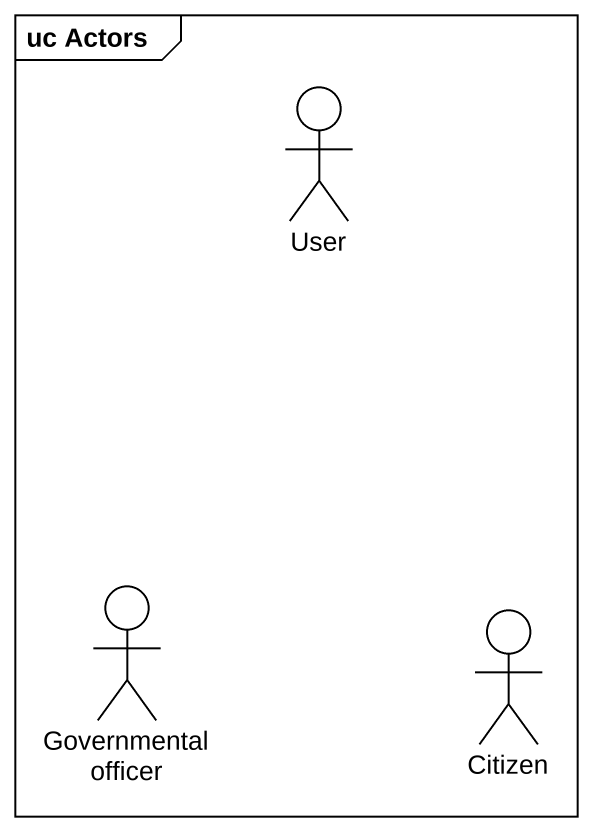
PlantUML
@startuml
mainframe uc Actors
actor User
actor "Governmental officer" as Governmental_officer
actor Citizen
@enduml
